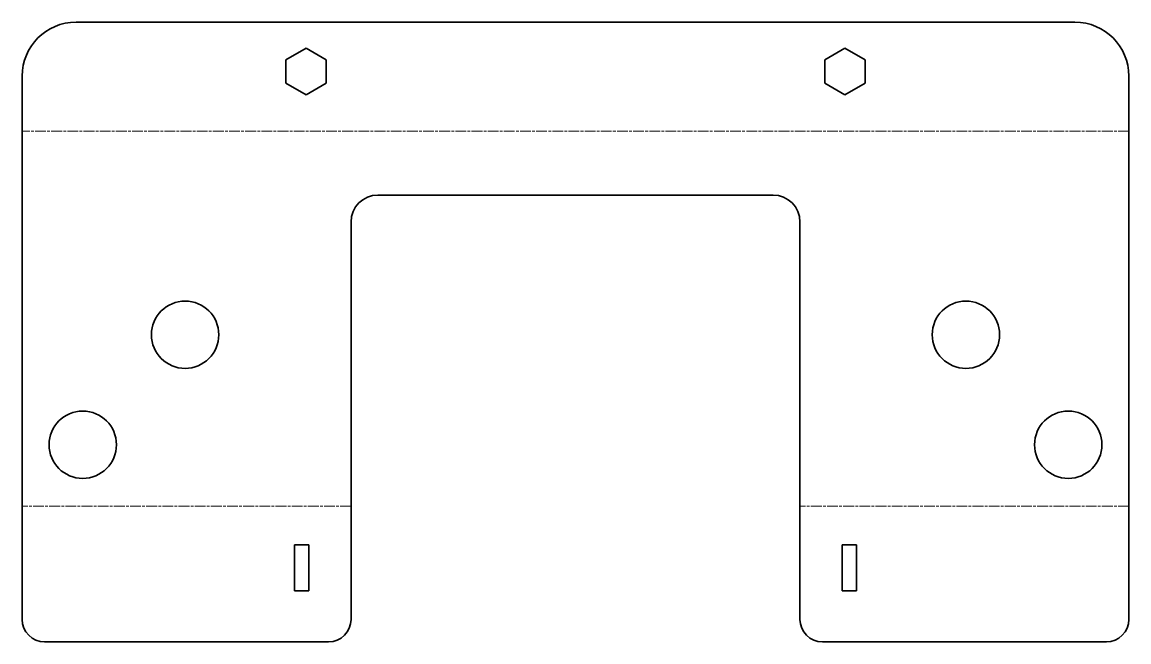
# Model space of a CAD drawing. Header units: millimetres. Extents: x 0 to 247, y 0 to 138.
import ezdxf

# ---------------------------------------------------------------- set-up
doc = ezdxf.new("R2010")
doc.units = ezdxf.units.MM
doc.linetypes.add('Chain', pattern=[13.68, 9.12, -1.14, 2.28, -1.14])
doc.layers.add('SIMUMAK Bend Centerline (ISO)', color=7, linetype='Chain', lineweight=9)
doc.layers.add('SIMUMAK Visible (ISO)', color=7, linetype='Continuous', lineweight=35)

# ---------------------------------------------------------------- blocks, each defined once
blk = doc.blocks.new('CDR-AU-30-LDSP-04_Sheet_2_CDR-AU-30-LDSP-04 (Desplegada)')
at = {"layer": 'SIMUMAK Bend Centerline (ISO)', "ltscale": 0.263158}
for p, q in [((123.25, 44.76), (-123.25, 44.76)), ((-50, -38.76), (-123.25, -38.76)), ((123.25, -38.76), (50, -38.76))]:
    blk.add_line(p, q, dxfattribs=at)
at = {"layer": 'SIMUMAK Visible (ISO)'}
for p, q in [((111.25, 69.02), (-111.25, 69.02)), ((-64.5, 60.62), (-60, 63.22)), ((-60, 63.22), (-55.5, 60.62)), ((55.5, 60.62), (60, 63.22)), ((60, 63.22), (64.5, 60.62)), ((-64.5, 55.43), (-64.5, 60.62)), ((-55.5, 60.62), (-55.5, 55.43)), ((55.5, 55.43), (55.5, 60.62)), ((64.5, 60.62), (64.5, 55.43)), ((-123.25, 57.02), (-123.25, -64.02)), ((123.25, 57.02), (123.25, -64.02)), ((-60, 52.83), (-64.5, 55.43)), ((-55.5, 55.43), (-60, 52.83)), ((60, 52.83), (55.5, 55.43)), ((64.5, 55.43), (60, 52.83)), ((-44, 30.5), (44, 30.5)), ((-50, -64.02), (-50, 24.5)), ((50, 24.5), (50, -64.02)), ((-62.6, -47.42), (-59.4, -47.42)), ((-62.6, -57.62), (-62.6, -47.42)), ((-59.4, -47.42), (-59.4, -57.62)), ((59.4, -47.42), (62.6, -47.42)), ((59.4, -57.62), (59.4, -47.42)), ((62.6, -47.42), (62.6, -57.62)), ((-59.4, -57.62), (-62.6, -57.62)), ((62.6, -57.62), (59.4, -57.62)), ((-118.25, -69.02), (-55, -69.02)), ((55, -69.02), (118.25, -69.02))]:
    blk.add_line(p, q, dxfattribs=at)
for centre in [(-86.95, -0.6), (86.95, -0.6), (-109.75, -25.1), (109.75, -25.1)]:
    blk.add_circle(centre, 7.5, dxfattribs=at)
at = {"layer": 'SIMUMAK Visible (ISO)', "extrusion": (0, 0, -1)}
for centre, radius, start, end in [((111.25, 57.02), 12, 360, 90), ((-111.25, 57.02), 12, 90, 180), ((44, 24.5), 6, 0, 90), ((-44, 24.5), 6, 90, 180), ((118.25, -64.02), 5, 270, 360), ((55, -64.02), 5, 180, 270), ((-55, -64.02), 5, 270, 360), ((-118.25, -64.02), 5, 180, 270)]:
    blk.add_arc(centre, radius, start, end, dxfattribs=at)

msp = doc.modelspace()

# ---------------------------------------------------------------- block references
msp.add_blockref('CDR-AU-30-LDSP-04_Sheet_2_CDR-AU-30-LDSP-04 (Desplegada)', (123.25, 69.02))

doc.saveas('drawing.dxf')
